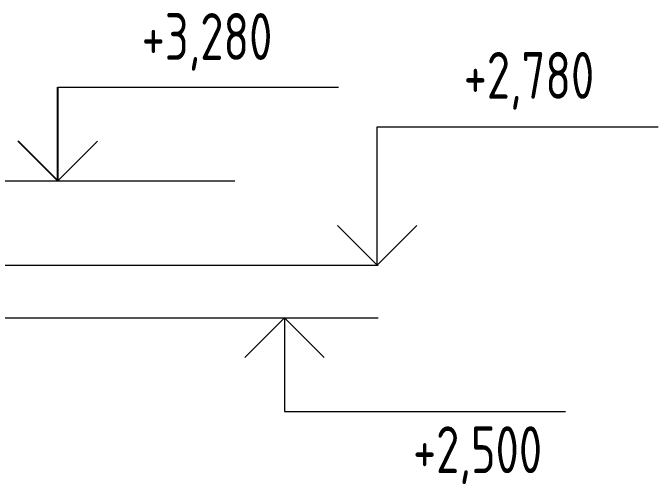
# Model space of a CAD drawing. Header units: millimetres. Extents: x 2162 to 93478, y -2737 to 52379.
# Drawn here: x 60920 to 64365, y 46300 to 48814 of the extents above; entities that cross this region are included whole.
import ezdxf

# ---------------------------------------------------------------- set-up
doc = ezdxf.new("R2010")
doc.units = ezdxf.units.MM
doc.layers.add('Level', color=7, linetype='Continuous', lineweight=9)
doc.styles.add('GOST Common', font='gost.shx', dxfattribs={"width": 0.9, "height": 300})

# ---------------------------------------------------------------- blocks, each defined once
blk = doc.blocks.new('Level 1')
at = {"color": 0}
for p, q in [((4860, 500), (3360, 500)), ((4860, 0), (4860, 500)), ((4860, 0), (4647.9, 212.1)), ((4860, 0), (5072.1, 212.1)), ((6360, 0), (4360, 0))]:
    blk.add_line(p, q, dxfattribs=at)

msp = doc.modelspace()

# ---------------------------------------------------------------- linework, layer by layer
for q in [(61159.1, 48417.6), (60947, 48129.7)]:
    msp.add_line((61159.1, 47917.6), q)
at = {"layer": 'Level'}
for p, q in [((61159.1, 48417.6), (62659.1, 48417.6)), ((62865.2, 48206.2), (64365.2, 48206.2)), ((62865.2, 47467.6), (62865.2, 48206.2)), ((61159.1, 47917.6), (61371.3, 48129.7)), ((60105.1, 47917.6), (62105.1, 47917.6)), ((62865.2, 47467.6), (62653.1, 47679.7)), ((62865.2, 47467.6), (63077.3, 47679.7)), ((60870, 47467.6), (62870, 47467.6))]:
    msp.add_line(p, q, dxfattribs=at)

# ---------------------------------------------------------------- block references
at = {"layer": 'Level', "rotation": 180}
msp.add_blockref('Level 1', (67230, 47187.6), dxfattribs=at)

# ---------------------------------------------------------------- texts
at = {"layer": 'Level', "char_height": 250, "style": 'GOST Common'}
for s, insert, width, attachment_point in [('+3,280', (62305, 48813.4), 1186.497, 3), ('+2,780', (64024.2, 48605.8), 1122.362, 3), ('+2,500', (63745.8, 46299.6), 1186.497, 9)]:
    msp.add_mtext(s, dxfattribs=dict(at, insert=insert, width=width, attachment_point=attachment_point))

doc.saveas('drawing.dxf')
